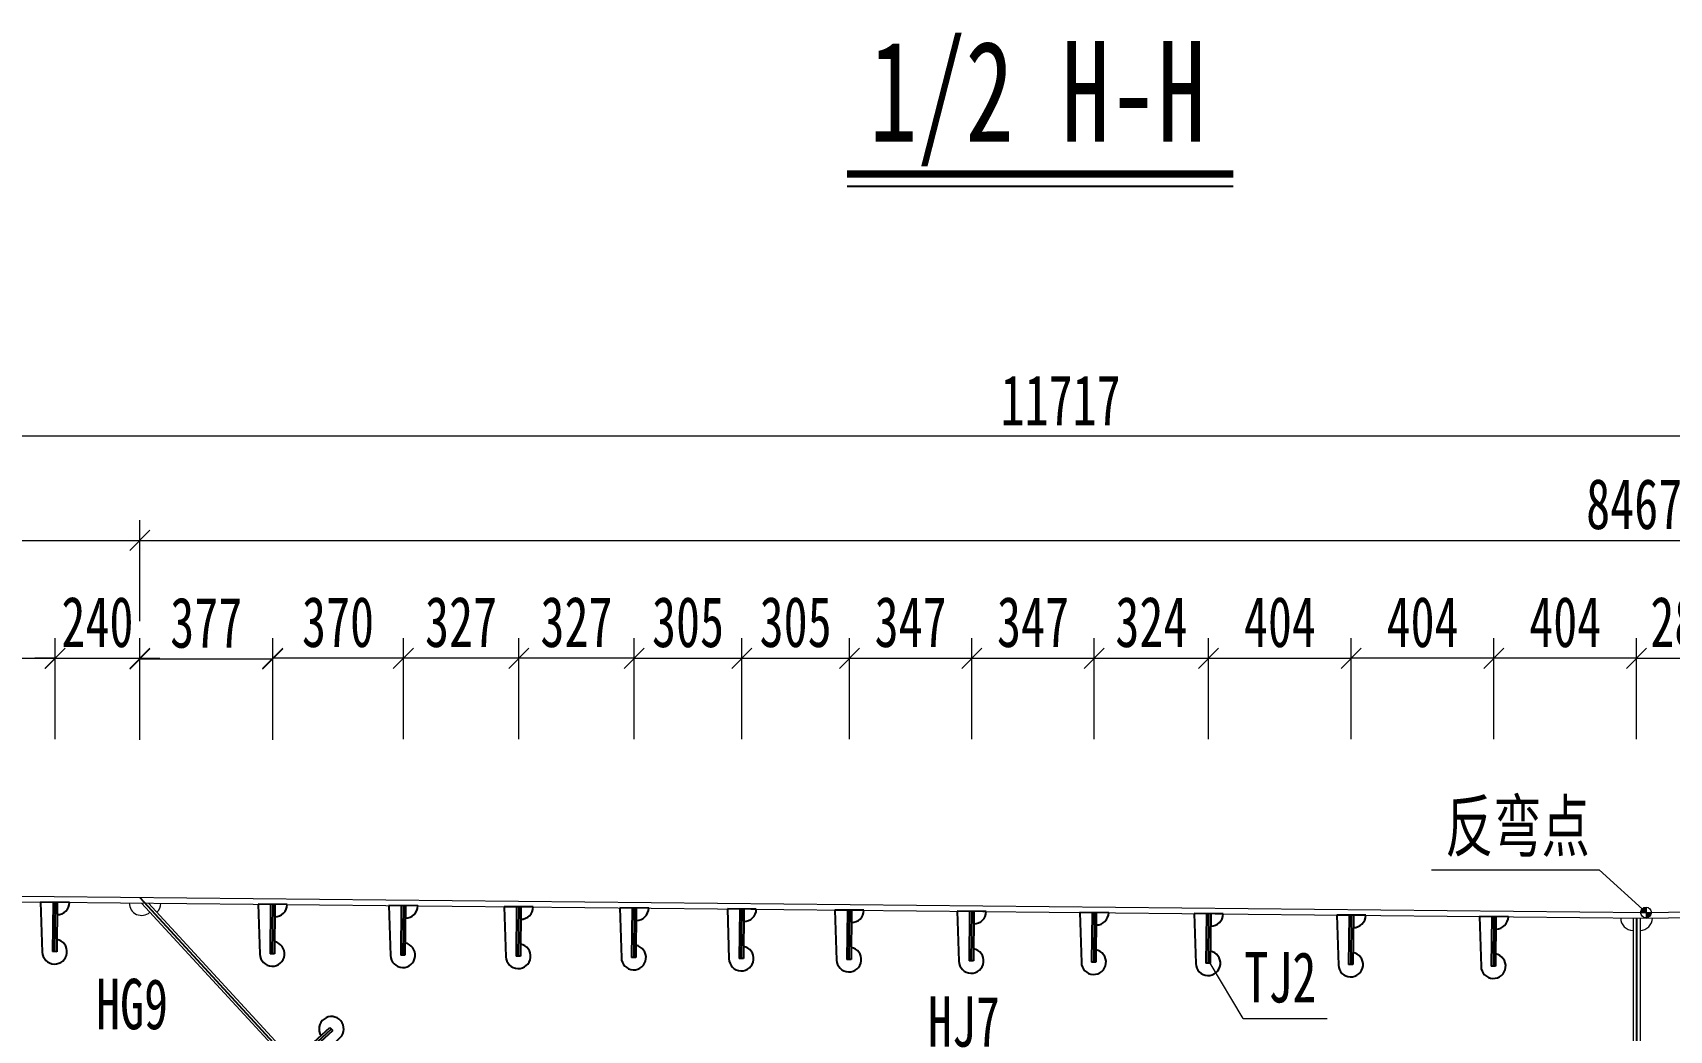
# Model space of a CAD drawing. Header units: millimetres. Extents: x 44597 to 300567, y -113054 to 73044.
# Drawn here: x 120877 to 125513, y -71814 to -68990 of the extents above; entities that cross this region are included whole.
import ezdxf
from ezdxf.enums import TextEntityAlignment as Align

# ---------------------------------------------------------------- set-up
doc = ezdxf.new("R2010")
doc.units = ezdxf.units.MM
doc.layers.get('Defpoints').update_dxf_attribs({"color": 8})
for name, color, linetype, lineweight in [('文字', 7, 'Continuous', 15), ('标注线及字体', 2, 'Continuous', 15), ('细实线', 4, 'Continuous', 15), ('钢板粗线', 1, 'Continuous', 25), ('钢板细线', 6, 'Continuous', 15)]:
    doc.layers.add(name, color=color, linetype=linetype, lineweight=lineweight)
doc.styles.add('111', font='', dxfattribs={"width": 0.7})
doc.styles.add('BM_Dim', font='', dxfattribs={"width": 0.85})
doc.styles.get('111').set_extended_font_data('仿宋_GB2312')
doc.styles.get('BM_Dim').set_extended_font_data('仿宋_GB2312')
doc.dimstyles.new('200', dxfattribs={"dimscale": 0, "dimtxt": 2.5, "dimasz": 1, "dimexe": 1, "dimexo": 1, "dimgap": 0.6, "dimtad": 1, "dimdec": 0, "dimdsep": 46, "dimtxsty": '111', "dimblk": 'OBLIQUE', "dimcen": 0, "dimclrd": 4, "dimclre": 4, "dimclrt": 4, "dimadec": 1, "dimazin": 2, "dimtfac": 1, "dimtdec": 0, "dimtix": 1, "dimtmove": 2, "dimatfit": 3, "dimfxl": 4, "dimfxlon": 1, "dimtolj": 1, "dimlwd": -1, "dimlwe": -1, "dimarcsym": 0})

# ---------------------------------------------------------------- blocks, each defined once
blk = doc.blocks.new('_Oblique')
at = {"color": 0, "linetype": 'ByBlock', "lineweight": -2}
blk.add_line((-0.5, -0.5), (0.5, 0.5), dxfattribs=at)
blk = doc.blocks.new('*D2412')
at = {"layer": 'Defpoints', "color": 0, "transparency": 16777216}
for p in [(121179.8, -70427.4), (117929.9, -71413.6), (121179.8, -71438.2)]:
    blk.add_point(p, dxfattribs=at)
at = {"layer": '细实线', "color": 4, "transparency": 16777216}
for p, q in [((117929.9, -70655.9), (117929.9, -70370.2)), ((121179.8, -70655.9), (121179.8, -70370.2)), ((117929.9, -70427.4), (121179.8, -70427.4))]:
    blk.add_line(p, q, dxfattribs=at)
at = {"layer": '细实线', "color": 4, "transparency": 16777216, "xscale": 57.14285714285715, "yscale": 57.14285714285715, "zscale": 57.14285714285715, "rotation": 180}
blk.add_blockref('_Oblique', (117929.9, -70427.4), dxfattribs=at)
at = {"layer": '细实线', "color": 4, "transparency": 16777216, "xscale": 57.14285714285715, "yscale": 57.14285714285715, "zscale": 57.14285714285715}
blk.add_blockref('_Oblique', (121179.8, -70427.4), dxfattribs=at)
at = {"layer": '细实线', "color": 4, "transparency": 16777216, "insert": (119554.8, -70325.1), "char_height": 142.86, "attachment_point": 5, "style": '111'}
blk.add_mtext('\\A1;3250', dxfattribs=at)
blk = doc.blocks.new('*D2413')
at = {"layer": 'Defpoints', "color": 0, "transparency": 16777216}
for p in [(129646.7, -70427.4), (121179.8, -71438.2), (129646.7, -71412.7)]:
    blk.add_point(p, dxfattribs=at)
at = {"layer": '细实线', "color": 4, "transparency": 16777216}
for p, q in [((121179.8, -70655.9), (121179.8, -70370.2)), ((129646.7, -70655.9), (129646.7, -70370.2)), ((121179.8, -70427.4), (129646.7, -70427.4))]:
    blk.add_line(p, q, dxfattribs=at)
at = {"layer": '细实线', "color": 4, "transparency": 16777216, "xscale": 57.14285714285715, "yscale": 57.14285714285715, "zscale": 57.14285714285715, "rotation": 180}
blk.add_blockref('_Oblique', (121179.8, -70427.4), dxfattribs=at)
at = {"layer": '细实线', "color": 4, "transparency": 16777216, "xscale": 57.14285714285715, "yscale": 57.14285714285715, "zscale": 57.14285714285715}
blk.add_blockref('_Oblique', (129646.7, -70427.4), dxfattribs=at)
at = {"layer": '细实线', "color": 4, "transparency": 16777216, "insert": (125413.2, -70325.1), "char_height": 142.86, "attachment_point": 5, "style": '111'}
blk.add_mtext('\\A1;8467', dxfattribs=at)
blk = doc.blocks.new('*D2422')
at = {"layer": 'Defpoints', "color": 0, "transparency": 16777216}
for p in [(124611.6, -70761.2), (124207.5, -71443.3), (124611.6, -71455.7)]:
    blk.add_point(p, dxfattribs=at)
at = {"layer": '细实线', "color": 4, "transparency": 16777216}
for p, q in [((124207.5, -70989.8), (124207.5, -70704.1)), ((124611.6, -70989.8), (124611.6, -70704.1)), ((124207.5, -70761.2), (124611.6, -70761.2))]:
    blk.add_line(p, q, dxfattribs=at)
at = {"layer": '细实线', "color": 4, "transparency": 16777216, "xscale": 57.14285714285715, "yscale": 57.14285714285715, "zscale": 57.14285714285715, "rotation": 180}
blk.add_blockref('_Oblique', (124207.5, -70761.2), dxfattribs=at)
at = {"layer": '细实线', "color": 4, "transparency": 16777216, "xscale": 57.14285714285715, "yscale": 57.14285714285715, "zscale": 57.14285714285715}
blk.add_blockref('_Oblique', (124611.6, -70761.2), dxfattribs=at)
at = {"layer": '细实线', "color": 4, "transparency": 16777216, "insert": (124409.6, -70659), "char_height": 142.86, "attachment_point": 5, "style": '111'}
blk.add_mtext('\\A1;404', dxfattribs=at)
blk = doc.blocks.new('12-140加劲 有过焊孔')
at = {"layer": 'Defpoints'}
blk.add_line((0, 0), (0, 140), dxfattribs=at)
at = {"layer": '钢板粗线', "color": 7}
for p, q in [((-6, 0), (-6, 140)), ((-6, 140), (6, 140)), ((6, 0), (6, 140)), ((41, 0), (35, 141.5)), ((-41, 0), (41, 0))]:
    blk.add_line(p, q, dxfattribs=at)
for centre, start, end in [((0, 140), 2.441, 260.1291), ((-6, 0), 90, 180)]:
    blk.add_arc(centre, 35, start, end, dxfattribs=at)
blk = doc.blocks.new('*D2423')
at = {"layer": 'Defpoints', "color": 0, "transparency": 16777216}
for p in [(120940, -70761.2), (118835.9, -71430.7), (120940, -71451.8)]:
    blk.add_point(p, dxfattribs=at)
at = {"layer": '细实线', "color": 4, "transparency": 16777216}
for p, q in [((118835.9, -70989.8), (118835.9, -70704.1)), ((120940, -70989.8), (120940, -70704.1)), ((118835.9, -70761.2), (120940, -70761.2))]:
    blk.add_line(p, q, dxfattribs=at)
at = {"layer": '细实线', "color": 4, "transparency": 16777216, "xscale": 57.14285714285715, "yscale": 57.14285714285715, "zscale": 57.14285714285715, "rotation": 180}
blk.add_blockref('_Oblique', (118835.9, -70761.2), dxfattribs=at)
at = {"layer": '细实线', "color": 4, "transparency": 16777216, "xscale": 57.14285714285715, "yscale": 57.14285714285715, "zscale": 57.14285714285715}
blk.add_blockref('_Oblique', (120940, -70761.2), dxfattribs=at)
at = {"layer": '细实线', "color": 4, "transparency": 16777216, "insert": (119887.9, -70659), "char_height": 142.86, "attachment_point": 5, "style": '111'}
blk.add_mtext('\\A1;6×351', dxfattribs=at)
blk = doc.blocks.new('*D2424')
at = {"layer": 'Defpoints', "color": 0, "transparency": 16777216}
for p in [(121179.8, -70761.2), (121179.8, -71438.2), (120939.8, -71465.1)]:
    blk.add_point(p, dxfattribs=at)
at = {"layer": '细实线', "color": 4, "transparency": 16777216}
for p, q in [((120939.8, -70989.8), (120939.8, -70704.1)), ((121179.8, -70989.8), (121179.8, -70704.1)), ((120939.8, -70761.2), (120882.6, -70761.2)), ((120939.8, -70761.2), (121179.8, -70761.2)), ((121179.8, -70761.2), (121236.9, -70761.2))]:
    blk.add_line(p, q, dxfattribs=at)
at = {"layer": '细实线', "color": 4, "transparency": 16777216, "xscale": 57.14285714285715, "yscale": 57.14285714285715, "zscale": 57.14285714285715}
blk.add_blockref('_Oblique', (120939.8, -70761.2), dxfattribs=at)
at = {"layer": '细实线', "color": 4, "transparency": 16777216, "xscale": 57.14285714285715, "yscale": 57.14285714285715, "zscale": 57.14285714285715, "rotation": 180}
blk.add_blockref('_Oblique', (121179.8, -70761.2), dxfattribs=at)
at = {"layer": '细实线', "color": 4, "transparency": 16777216, "insert": (121059.8, -70659), "char_height": 142.86, "attachment_point": 5, "style": '111'}
blk.add_mtext('\\A1;240', dxfattribs=at)
blk = doc.blocks.new('14-160加劲 有过焊孔')
at = {"layer": 'Defpoints'}
blk.add_line((38609.4, 31489.3), (38609.4, 31629.3), dxfattribs=at)
at = {"layer": '钢板粗线', "color": 7}
for p, q in [((38603.4, 31489.3), (38603.4, 31629.3)), ((38603.4, 31629.3), (38615.4, 31629.3)), ((38615.4, 31489.3), (38615.4, 31629.3)), ((38650.4, 31489.3), (38644.3, 31630.8)), ((38568.4, 31489.3), (38650.4, 31489.3))]:
    blk.add_line(p, q, dxfattribs=at)
for centre, start, end in [((38609.4, 31629.3), 2.441, 260.1291), ((38603.4, 31489.3), 90, 180)]:
    blk.add_arc(centre, 35, start, end, dxfattribs=at)
blk = doc.blocks.new('*D2430')
at = {"layer": 'Defpoints', "color": 0, "transparency": 16777216}
for p in [(124207.5, -70761.2), (123883.5, -71443.4), (124207.5, -71443.3)]:
    blk.add_point(p, dxfattribs=at)
at = {"layer": '细实线', "color": 4, "transparency": 16777216}
for p, q in [((123883.5, -70989.8), (123883.5, -70704.1)), ((124207.5, -70989.8), (124207.5, -70704.1)), ((123883.5, -70761.2), (124207.5, -70761.2))]:
    blk.add_line(p, q, dxfattribs=at)
at = {"layer": '细实线', "color": 4, "transparency": 16777216, "xscale": 57.14285714285715, "yscale": 57.14285714285715, "zscale": 57.14285714285715, "rotation": 180}
blk.add_blockref('_Oblique', (123883.5, -70761.2), dxfattribs=at)
at = {"layer": '细实线', "color": 4, "transparency": 16777216, "xscale": 57.14285714285715, "yscale": 57.14285714285715, "zscale": 57.14285714285715}
blk.add_blockref('_Oblique', (124207.5, -70761.2), dxfattribs=at)
at = {"layer": '细实线', "color": 4, "transparency": 16777216, "insert": (124045.5, -70659), "char_height": 142.86, "attachment_point": 5, "style": '111'}
blk.add_mtext('\\A1;324', dxfattribs=at)
blk = doc.blocks.new('*D2431')
at = {"layer": 'Defpoints', "color": 0, "transparency": 16777216}
for p in [(123883.5, -70761.2), (123536.9, -71433.3), (123883.5, -71443.4)]:
    blk.add_point(p, dxfattribs=at)
at = {"layer": '细实线', "color": 4, "transparency": 16777216}
for p, q in [((123536.9, -70989.8), (123536.9, -70704.1)), ((123883.5, -70989.8), (123883.5, -70704.1)), ((123536.9, -70761.2), (123883.5, -70761.2))]:
    blk.add_line(p, q, dxfattribs=at)
at = {"layer": '细实线', "color": 4, "transparency": 16777216, "xscale": 57.14285714285715, "yscale": 57.14285714285715, "zscale": 57.14285714285715, "rotation": 180}
blk.add_blockref('_Oblique', (123536.9, -70761.2), dxfattribs=at)
at = {"layer": '细实线', "color": 4, "transparency": 16777216, "xscale": 57.14285714285715, "yscale": 57.14285714285715, "zscale": 57.14285714285715}
blk.add_blockref('_Oblique', (123883.5, -70761.2), dxfattribs=at)
at = {"layer": '细实线', "color": 4, "transparency": 16777216, "insert": (123710.2, -70659), "char_height": 142.86, "attachment_point": 5, "style": '111'}
blk.add_mtext('\\A1;347', dxfattribs=at)
blk = doc.blocks.new('*D2432')
at = {"layer": 'Defpoints', "color": 0, "transparency": 16777216}
for p in [(123536.9, -70761.2), (123190.2, -71436.9), (123536.9, -71433.3)]:
    blk.add_point(p, dxfattribs=at)
at = {"layer": '细实线', "color": 4, "transparency": 16777216}
for p, q in [((123190.2, -70989.8), (123190.2, -70704.1)), ((123536.9, -70989.8), (123536.9, -70704.1)), ((123190.2, -70761.2), (123536.9, -70761.2))]:
    blk.add_line(p, q, dxfattribs=at)
at = {"layer": '细实线', "color": 4, "transparency": 16777216, "xscale": 57.14285714285715, "yscale": 57.14285714285715, "zscale": 57.14285714285715, "rotation": 180}
blk.add_blockref('_Oblique', (123190.2, -70761.2), dxfattribs=at)
at = {"layer": '细实线', "color": 4, "transparency": 16777216, "xscale": 57.14285714285715, "yscale": 57.14285714285715, "zscale": 57.14285714285715}
blk.add_blockref('_Oblique', (123536.9, -70761.2), dxfattribs=at)
at = {"layer": '细实线', "color": 4, "transparency": 16777216, "insert": (123363.5, -70659), "char_height": 142.86, "attachment_point": 5, "style": '111'}
blk.add_mtext('\\A1;347', dxfattribs=at)
blk = doc.blocks.new('*D2435')
at = {"layer": 'Defpoints', "color": 0, "transparency": 16777216}
for p in [(125015.7, -70761.2), (125015.7, -71427.5), (125419.8, -71412.1)]:
    blk.add_point(p, dxfattribs=at)
at = {"layer": '细实线', "color": 4, "transparency": 16777216}
for p, q in [((125015.7, -70989.8), (125015.7, -70704.1)), ((125419.8, -70989.8), (125419.8, -70704.1)), ((125419.8, -70761.2), (125015.7, -70761.2))]:
    blk.add_line(p, q, dxfattribs=at)
at = {"layer": '细实线', "color": 4, "transparency": 16777216, "xscale": 57.14285714285715, "yscale": 57.14285714285715, "zscale": 57.14285714285715, "rotation": 180}
blk.add_blockref('_Oblique', (125015.7, -70761.2), dxfattribs=at)
at = {"layer": '细实线', "color": 4, "transparency": 16777216, "xscale": 57.14285714285715, "yscale": 57.14285714285715, "zscale": 57.14285714285715}
blk.add_blockref('_Oblique', (125419.8, -70761.2), dxfattribs=at)
at = {"layer": '细实线', "color": 4, "transparency": 16777216, "insert": (125217.8, -70659), "char_height": 142.86, "attachment_point": 5, "style": '111'}
blk.add_mtext('\\A1;404', dxfattribs=at)
blk = doc.blocks.new('*D2436')
at = {"layer": 'Defpoints', "color": 0, "transparency": 16777216}
for p in [(124611.6, -70761.2), (125015.7, -71427.5), (124611.6, -71455.7)]:
    blk.add_point(p, dxfattribs=at)
at = {"layer": '细实线', "color": 4, "transparency": 16777216}
for p, q in [((124611.6, -70989.8), (124611.6, -70704.1)), ((125015.7, -70989.8), (125015.7, -70704.1)), ((125015.7, -70761.2), (124611.6, -70761.2))]:
    blk.add_line(p, q, dxfattribs=at)
at = {"layer": '细实线', "color": 4, "transparency": 16777216, "xscale": 57.14285714285715, "yscale": 57.14285714285715, "zscale": 57.14285714285715, "rotation": 180}
blk.add_blockref('_Oblique', (124611.6, -70761.2), dxfattribs=at)
at = {"layer": '细实线', "color": 4, "transparency": 16777216, "xscale": 57.14285714285715, "yscale": 57.14285714285715, "zscale": 57.14285714285715}
blk.add_blockref('_Oblique', (125015.7, -70761.2), dxfattribs=at)
at = {"layer": '细实线', "color": 4, "transparency": 16777216, "insert": (124813.7, -70659), "char_height": 142.86, "attachment_point": 5, "style": '111'}
blk.add_mtext('\\A1;404', dxfattribs=at)
blk = doc.blocks.new('*D2437')
at = {"layer": 'Defpoints', "color": 0, "transparency": 16777216}
for p in [(123190.2, -70761.2), (122885.3, -71438.1), (123190.2, -71436.9)]:
    blk.add_point(p, dxfattribs=at)
at = {"layer": '细实线', "color": 4, "transparency": 16777216}
for p, q in [((122885.3, -70989.8), (122885.3, -70704.1)), ((123190.2, -70989.8), (123190.2, -70704.1)), ((122885.3, -70761.2), (123190.2, -70761.2))]:
    blk.add_line(p, q, dxfattribs=at)
at = {"layer": '细实线', "color": 4, "transparency": 16777216, "xscale": 57.14285714285715, "yscale": 57.14285714285715, "zscale": 57.14285714285715, "rotation": 180}
blk.add_blockref('_Oblique', (122885.3, -70761.2), dxfattribs=at)
at = {"layer": '细实线', "color": 4, "transparency": 16777216, "xscale": 57.14285714285715, "yscale": 57.14285714285715, "zscale": 57.14285714285715}
blk.add_blockref('_Oblique', (123190.2, -70761.2), dxfattribs=at)
at = {"layer": '细实线', "color": 4, "transparency": 16777216, "insert": (123037.7, -70659), "char_height": 142.86, "attachment_point": 5, "style": '111'}
blk.add_mtext('\\A1;305', dxfattribs=at)
blk = doc.blocks.new('*D2439')
at = {"layer": 'Defpoints', "color": 0, "transparency": 16777216}
for p in [(129646.7, -70131.3), (117929.9, -71412.5), (129646.7, -71445.3)]:
    blk.add_point(p, dxfattribs=at)
at = {"layer": '细实线', "color": 4, "transparency": 16777216}
for p, q in [((117929.9, -70359.8), (117929.9, -70074.1)), ((129646.7, -70359.8), (129646.7, -70074.1)), ((117929.9, -70131.3), (129646.7, -70131.3))]:
    blk.add_line(p, q, dxfattribs=at)
at = {"layer": '细实线', "color": 4, "transparency": 16777216, "xscale": 57.14285714285715, "yscale": 57.14285714285715, "zscale": 57.14285714285715, "rotation": 180}
blk.add_blockref('_Oblique', (117929.9, -70131.3), dxfattribs=at)
at = {"layer": '细实线', "color": 4, "transparency": 16777216, "xscale": 57.14285714285715, "yscale": 57.14285714285715, "zscale": 57.14285714285715}
blk.add_blockref('_Oblique', (129646.7, -70131.3), dxfattribs=at)
at = {"layer": '细实线', "color": 4, "transparency": 16777216, "insert": (123788.3, -70030.6), "char_height": 142.86, "attachment_point": 5, "style": '111'}
blk.add_mtext('\\A1;11717', dxfattribs=at)
blk = doc.blocks.new('*D2445')
at = {"layer": 'Defpoints', "color": 0, "transparency": 16777216}
for p in [(122580.4, -70761.5), (122885.3, -71438.1), (122580.4, -71468.2)]:
    blk.add_point(p, dxfattribs=at)
at = {"layer": '细实线', "color": 4, "transparency": 16777216}
for p, q in [((122580.4, -70990), (122580.4, -70704.3)), ((122885.3, -70990), (122885.3, -70704.3)), ((122885.3, -70761.5), (122580.4, -70761.5))]:
    blk.add_line(p, q, dxfattribs=at)
at = {"layer": '细实线', "color": 4, "transparency": 16777216, "xscale": 57.14285714285715, "yscale": 57.14285714285715, "zscale": 57.14285714285715, "rotation": 180}
blk.add_blockref('_Oblique', (122580.4, -70761.5), dxfattribs=at)
at = {"layer": '细实线', "color": 4, "transparency": 16777216, "xscale": 57.14285714285715, "yscale": 57.14285714285715, "zscale": 57.14285714285715}
blk.add_blockref('_Oblique', (122885.3, -70761.5), dxfattribs=at)
at = {"layer": '细实线', "color": 4, "transparency": 16777216, "insert": (122732.9, -70659.2), "char_height": 142.86, "attachment_point": 5, "style": '111'}
blk.add_mtext('\\A1;305', dxfattribs=at)
blk = doc.blocks.new('*D2446')
at = {"layer": 'Defpoints', "color": 0, "transparency": 16777216}
for p in [(122253.4, -70761.2), (122253.4, -71464.6), (122580.4, -71468.2)]:
    blk.add_point(p, dxfattribs=at)
at = {"layer": '细实线', "color": 4, "transparency": 16777216}
for p, q in [((122253.4, -70989.8), (122253.4, -70704.1)), ((122580.4, -70989.8), (122580.4, -70704.1)), ((122580.4, -70761.2), (122253.4, -70761.2))]:
    blk.add_line(p, q, dxfattribs=at)
at = {"layer": '细实线', "color": 4, "transparency": 16777216, "xscale": 57.14285714285715, "yscale": 57.14285714285715, "zscale": 57.14285714285715, "rotation": 180}
blk.add_blockref('_Oblique', (122253.4, -70761.2), dxfattribs=at)
at = {"layer": '细实线', "color": 4, "transparency": 16777216, "xscale": 57.14285714285715, "yscale": 57.14285714285715, "zscale": 57.14285714285715}
blk.add_blockref('_Oblique', (122580.4, -70761.2), dxfattribs=at)
at = {"layer": '细实线', "color": 4, "transparency": 16777216, "insert": (122416.9, -70659), "char_height": 142.86, "attachment_point": 5, "style": '111'}
blk.add_mtext('\\A1;327', dxfattribs=at)
blk = doc.blocks.new('*D2447')
at = {"layer": 'Defpoints', "color": 0, "transparency": 16777216}
for p in [(121926.5, -70761.2), (121926.5, -71431), (122253.4, -71464.9)]:
    blk.add_point(p, dxfattribs=at)
at = {"layer": '细实线', "color": 4, "transparency": 16777216}
for p, q in [((121926.5, -70989.8), (121926.5, -70704.1)), ((122253.4, -70989.8), (122253.4, -70704.1)), ((122253.4, -70761.2), (121926.5, -70761.2))]:
    blk.add_line(p, q, dxfattribs=at)
at = {"layer": '细实线', "color": 4, "transparency": 16777216, "xscale": 57.14285714285715, "yscale": 57.14285714285715, "zscale": 57.14285714285715, "rotation": 180}
blk.add_blockref('_Oblique', (121926.5, -70761.2), dxfattribs=at)
at = {"layer": '细实线', "color": 4, "transparency": 16777216, "xscale": 57.14285714285715, "yscale": 57.14285714285715, "zscale": 57.14285714285715}
blk.add_blockref('_Oblique', (122253.4, -70761.2), dxfattribs=at)
at = {"layer": '细实线', "color": 4, "transparency": 16777216, "insert": (122089.9, -70659), "char_height": 142.86, "attachment_point": 5, "style": '111'}
blk.add_mtext('\\A1;327', dxfattribs=at)
blk = doc.blocks.new('*D2448')
at = {"layer": 'Defpoints', "color": 0, "transparency": 16777216}
for p in [(121556.4, -70761.2), (121926.5, -71431), (121556.4, -71447)]:
    blk.add_point(p, dxfattribs=at)
at = {"layer": '细实线', "color": 4, "transparency": 16777216}
for p, q in [((121556.4, -70989.8), (121556.4, -70704.1)), ((121926.5, -70989.8), (121926.5, -70704.1)), ((121926.5, -70761.2), (121556.4, -70761.2))]:
    blk.add_line(p, q, dxfattribs=at)
at = {"layer": '细实线', "color": 4, "transparency": 16777216, "xscale": 57.14285714285715, "yscale": 57.14285714285715, "zscale": 57.14285714285715, "rotation": 180}
blk.add_blockref('_Oblique', (121556.4, -70761.2), dxfattribs=at)
at = {"layer": '细实线', "color": 4, "transparency": 16777216, "xscale": 57.14285714285715, "yscale": 57.14285714285715, "zscale": 57.14285714285715}
blk.add_blockref('_Oblique', (121926.5, -70761.2), dxfattribs=at)
at = {"layer": '细实线', "color": 4, "transparency": 16777216, "insert": (121741.4, -70659), "char_height": 142.86, "attachment_point": 5, "style": '111'}
blk.add_mtext('\\A1;370', dxfattribs=at)
blk = doc.blocks.new('*D2449')
at = {"layer": 'Defpoints', "color": 0, "transparency": 16777216}
for p in [(121179.8, -70763.2), (121179.8, -71438.2), (121556.4, -71447)]:
    blk.add_point(p, dxfattribs=at)
at = {"layer": '细实线', "color": 4, "transparency": 16777216}
for p, q in [((121179.8, -70991.7), (121179.8, -70706)), ((121556.4, -70991.7), (121556.4, -70706)), ((121556.4, -70763.2), (121179.8, -70763.2))]:
    blk.add_line(p, q, dxfattribs=at)
at = {"layer": '细实线', "color": 4, "transparency": 16777216, "xscale": 57.14285714285715, "yscale": 57.14285714285715, "zscale": 57.14285714285715, "rotation": 180}
blk.add_blockref('_Oblique', (121179.8, -70763.2), dxfattribs=at)
at = {"layer": '细实线', "color": 4, "transparency": 16777216, "xscale": 57.14285714285715, "yscale": 57.14285714285715, "zscale": 57.14285714285715}
blk.add_blockref('_Oblique', (121556.4, -70763.2), dxfattribs=at)
at = {"layer": '细实线', "color": 4, "transparency": 16777216, "insert": (121368.1, -70660.9), "char_height": 142.86, "attachment_point": 5, "style": '111'}
blk.add_mtext('\\A1;377', dxfattribs=at)
blk = doc.blocks.new('...')
at = {"layer": '细实线'}
h = blk.add_hatch(color=256, dxfattribs=at)
h.dxf.hatch_style = 1
h.paths.add_polyline_path([(-15.3, 0, -0.414214), (0, 15.3), (0, 0)])
h.paths.add_polyline_path([(0, -15.3), (0, 0), (15.3, 0, -0.414214)])
for p, q in [((0, 15.3), (0, -15.3)), ((-15.3, 0), (15.3, 0))]:
    blk.add_line(p, q, dxfattribs=at)
blk.add_circle((0, 0), 15.3, dxfattribs=at)
blk = doc.blocks.new('*D2489')
at = {"layer": 'Defpoints', "color": 0, "transparency": 16777216}
for p in [(-4582.9, 647.1), (-4582.9, -84.7), (-4864.9, -100.8)]:
    blk.add_point(p, dxfattribs=at)
at = {"layer": '细实线', "color": 4, "transparency": 16777216}
for p, q in [((-4864.9, 418.5), (-4864.9, 704.2)), ((-4582.9, 418.5), (-4582.9, 704.2)), ((-4864.9, 647.1), (-4582.9, 647.1))]:
    blk.add_line(p, q, dxfattribs=at)
at = {"layer": '细实线', "color": 4, "transparency": 16777216, "xscale": 57.14285714285715, "yscale": 57.14285714285715, "zscale": 57.14285714285715, "rotation": 180}
blk.add_blockref('_Oblique', (-4864.9, 647.1), dxfattribs=at)
at = {"layer": '细实线', "color": 4, "transparency": 16777216, "xscale": 57.14285714285715, "yscale": 57.14285714285715, "zscale": 57.14285714285715}
blk.add_blockref('_Oblique', (-4582.9, 647.1), dxfattribs=at)
at = {"layer": '细实线', "color": 4, "transparency": 16777216, "insert": (-4723.9, 749.3), "char_height": 142.86, "attachment_point": 5, "style": '111'}
blk.add_mtext('\\A1;282', dxfattribs=at)
blk = doc.blocks.new('eee')
at = {"layer": 'Defpoints', "color": 8}
blk.add_line((-4864.9, -88.3), (-4864.9, -2267.1), dxfattribs=at)
at = {"layer": '细实线'}
for p, q in [((-5445.4, 48.6), (-4970.7, 48.6)), ((-4970.7, 48.6), (-4838.1, -72.6))]:
    blk.add_line(p, q, dxfattribs=at)
at = {"layer": '钢板细线', "color": 3}
for p, q in [((-4874.9, -88.2), (-4874.9, -2267.1)), ((-4854.9, -88.3), (-4854.9, -2267.1))]:
    blk.add_line(p, q, dxfattribs=at)
at = {"layer": '钢板细线'}
for centre, start, end in [((-4874.9, -88.2), 179.6494, 270), ((-4854.9, -88.3), 270, 359.6494)]:
    blk.add_arc(centre, 35, start, end, dxfattribs=at)
at = {"layer": '细实线'}
blk.add_blockref('...', (-4838.1, -72.6), dxfattribs=at)
at = {"layer": '文字', "style": 'BM_Dim', "width": 0.7}
blk.add_text('反弯点', height=142.86, dxfattribs=at).set_placement((-5202.1, 57.7), align=Align.BOTTOM_CENTER)
at = {"layer": '细实线'}
dim = blk.add_linear_dim(base=(-4582.9, 647.1), p1=(-4864.9, -100.8), p2=(-4582.9, -84.7), dimstyle='200', override={"dimscale": 57.142857, "dimtxsty": '111', "dimblk": 'Oblique'}, dxfattribs=at)
dim.commit()
dim.dimension.update_dxf_attribs({"geometry": '*D2489', "text_midpoint": (-4723.9, 749.3)})

msp = doc.modelspace()

# ---------------------------------------------------------------- linework, layer by layer
at = {"color": 4}
msp.add_line((123183.3, -69424.5), (124277.5, -69424.5), dxfattribs=at)
at = {"color": 6, "const_width": 20.6, "elevation": 0}
msp.add_lwpolyline([(123183.3, -69390.2), (124277.5, -69390.2)], dxfattribs=at)
at = {"layer": 'Defpoints'}
msp.add_line((121179.8, -71438.2), (123240.6, -73675.4), dxfattribs=at)
at = {"layer": '细实线'}
for q in [(124212.1, -71624.5), (124543.8, -71781.4)]:
    msp.add_line((124305.9, -71781.4), q, dxfattribs=at)
at = {"layer": '钢板细线'}
for p, q in [((121185.1, -71454.2), (123231, -73675.4)), ((121204.3, -71454.4), (123250.1, -73675.4))]:
    msp.add_line(p, q, dxfattribs=at)
for points in [[(117929.9, -71405.6), (125446.7, -71480.9), (130284.8, -71408.3)], [(117929.9, -71421.6), (125446.8, -71496.9), (130284.8, -71424.3)]]:
    msp.add_lwpolyline(points, dxfattribs=at)
for centre, start, end in [((121185.1, -71454.2), 179.4263, 312.3094), ((121204.3, -71454.4), 312.3094, 359.4263)]:
    msp.add_arc(centre, 35, start, end, dxfattribs=at)

# ---------------------------------------------------------------- block references
at = {"layer": '细实线'}
msp.add_blockref('eee', (130284.8, -71408.3), dxfattribs=at)
at = {"layer": '细实线', "rotation": 179.4262908401}
for p in [(120940, -71451.8), (121556.4, -71457.9), (121926.5, -71461.7), (122253.4, -71464.9), (122580.4, -71468.2), (122885.3, -71471.2), (123190.2, -71474.3), (123536.7, -71477.8), (123883.5, -71481.2), (124207.5, -71484.5), (124611.6, -71488.5), (125015.7, -71492.6)]:
    msp.add_blockref('12-140加劲 有过焊孔', p, dxfattribs=at)
at = {"layer": '钢板细线', "rotation": 312.6489191297557}
msp.add_blockref('14-160加劲 有过焊孔', (72300.7, -64841.6), dxfattribs=at)

# ---------------------------------------------------------------- texts
at = {"layer": '文字', "style": 'BM_Dim', "width": 0.7}
for s, p in [('TJ2', (124410.8, -71778.4)), ('HG9', (121158, -71854.3)), ('HJ7', (123514.4, -71903.7))]:
    msp.add_text(s, height=142.86, dxfattribs=at).set_placement(p, align=Align.BOTTOM_CENTER)
at = {"layer": '标注线及字体', "style": '111', "width": 0.7}
msp.add_text('1/2 H-H', height=285.71, dxfattribs=at).set_placement((123722.9, -69179.2), align=Align.MIDDLE)

# ---------------------------------------------------------------- dimensions: what is measured, and where the dimension line sits
at = {"layer": '细实线'}
for base, p1, p2, override, picture, middle in [((129646.7, -70131.3), (117929.9, -71412.5), (129646.7, -71445.3), {"dimscale": 57.142857, "dimtxsty": '111', "dimblk": 'Oblique'}, '*D2439', (123788.3, -70030.6)), ((121179.8, -70427.4), (117929.9, -71413.6), (121179.8, -71438.2), {"dimscale": 57.142857, "dimtxsty": '111', "dimblk": 'Oblique'}, '*D2412', (119554.8, -70325.1)), ((129646.7, -70427.4), (121179.8, -71438.2), (129646.7, -71412.7), {"dimscale": 57.142857, "dimtxsty": '111', "dimblk": 'Oblique'}, '*D2413', (125413.2, -70325.1)), ((121179.8, -70761.2), (120939.8, -71465.1), (121179.8, -71438.2), {"dimscale": 57.142857, "dimblk": 'Oblique'}, '*D2424', (121059.8, -70659)), ((121179.8, -70763.2), (121556.4, -71447), (121179.8, -71438.2), {"dimscale": 57.142857, "dimblk": 'Oblique'}, '*D2449', (121368.1, -70660.9)), ((121556.4, -70761.2), (121926.5, -71431), (121556.4, -71447), {"dimscale": 57.142857, "dimblk": 'Oblique'}, '*D2448', (121741.4, -70659)), ((121926.5, -70761.2), (122253.4, -71464.9), (121926.5, -71431), {"dimscale": 57.142857, "dimblk": 'Oblique'}, '*D2447', (122089.9, -70659)), ((122253.4, -70761.2), (122580.4, -71468.2), (122253.4, -71464.6), {"dimscale": 57.142857, "dimblk": 'Oblique'}, '*D2446', (122416.9, -70659)), ((122580.4, -70761.5), (122885.3, -71438.1), (122580.4, -71468.2), {"dimscale": 57.142857, "dimblk": 'Oblique'}, '*D2445', (122732.9, -70659.2)), ((123190.2, -70761.2), (122885.3, -71438.1), (123190.2, -71436.9), {"dimscale": 57.142857, "dimblk": 'Oblique'}, '*D2437', (123037.7, -70659)), ((123536.9, -70761.2), (123190.2, -71436.9), (123536.9, -71433.3), {"dimscale": 57.142857, "dimblk": 'Oblique'}, '*D2432', (123363.5, -70659)), ((123883.5, -70761.2), (123536.9, -71433.3), (123883.5, -71443.4), {"dimscale": 57.142857, "dimblk": 'Oblique'}, '*D2431', (123710.2, -70659)), ((124207.5, -70761.2), (123883.5, -71443.4), (124207.5, -71443.3), {"dimscale": 57.142857, "dimblk": 'Oblique'}, '*D2430', (124045.5, -70659)), ((124611.6, -70761.2), (124207.5, -71443.3), (124611.6, -71455.7), {"dimscale": 57.142857, "dimblk": 'Oblique'}, '*D2422', (124409.6, -70659)), ((124611.6, -70761.2), (125015.7, -71427.5), (124611.6, -71455.7), {"dimscale": 57.142857, "dimblk": 'Oblique'}, '*D2436', (124813.7, -70659)), ((125015.7, -70761.2), (125419.8, -71412.1), (125015.7, -71427.5), {"dimscale": 57.142857, "dimblk": 'Oblique'}, '*D2435', (125217.8, -70659))]:
    dim = msp.add_linear_dim(base=base, p1=p1, p2=p2, dimstyle='200', override=override, dxfattribs=at)
    dim.commit()
    dim.dimension.update_dxf_attribs({"geometry": picture, "text_midpoint": middle})
dim = msp.add_linear_dim(base=(120940, -70761.2), p1=(118835.9, -71430.7), p2=(120940, -71451.8), text='6×351', dimstyle='200', override={"dimscale": 57.142857, "dimtxsty": '111', "dimblk": 'Oblique'}, dxfattribs=at)
dim.commit()
dim.dimension.update_dxf_attribs({"geometry": '*D2423', "text_midpoint": (119887.9, -70659)})

doc.saveas('drawing.dxf')
